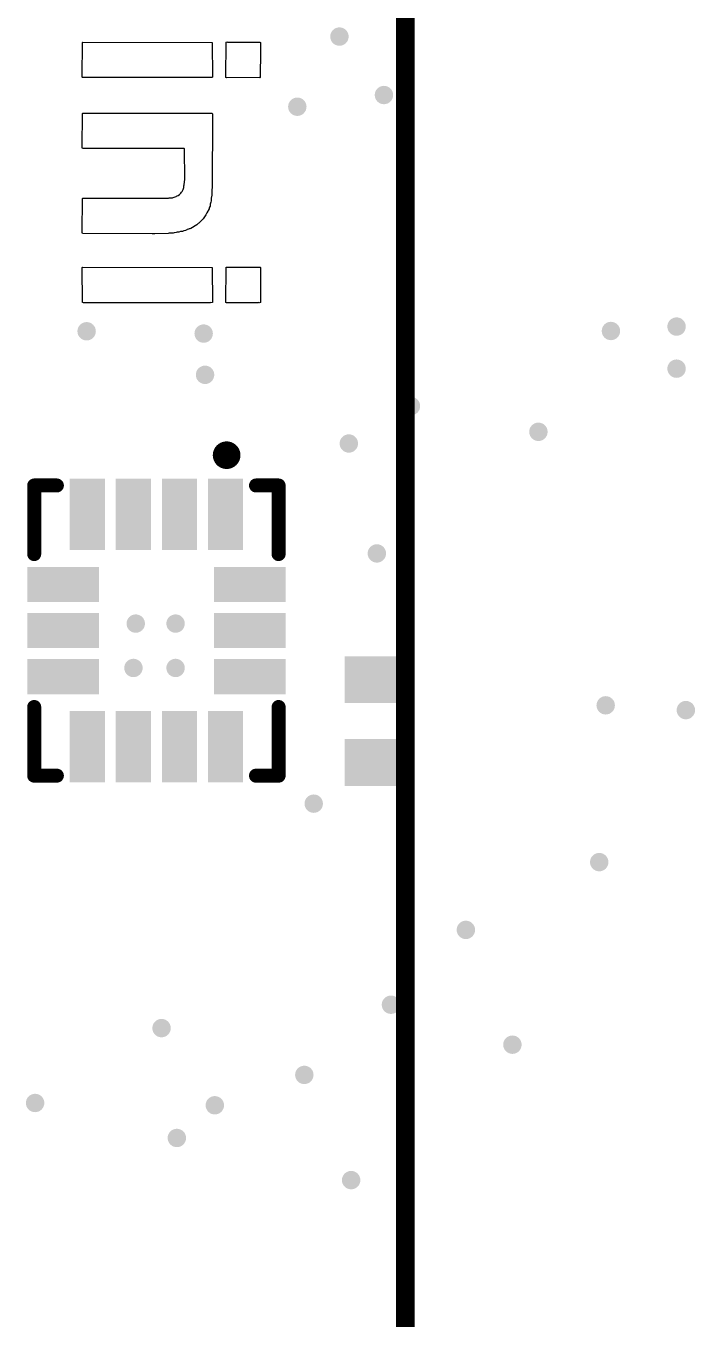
# Model space of a CAD drawing. Header units: inches. Extents: x -6.1 to 65.1, y -0.8 to 59.2.
# Drawn here: x 42.58 to 49.85, y 20.02 to 34.07 of the extents above; entities that cross this region are included whole.
import ezdxf

# ---------------------------------------------------------------- set-up
doc = ezdxf.new("R2010")
doc.units = ezdxf.units.IN
for name, color, linetype in [('Top Overlay', 2, 'Continuous'), ('Top Paste', 8, 'Continuous'), ('Via Holes', 16, 'Continuous')]:
    doc.layers.add(name, color=color, linetype=linetype)

# ---------------------------------------------------------------- blocks, each defined once
blk = doc.blocks.new('LGA_14_L3_0_W2_5_P0_50_TL_73')
at = {"layer": 'Top Paste'}
for points in [[(-0.691, 1.401), (-0.309, 1.401), (-0.309, 0.624), (-0.691, 0.624)], [(-0.191, 1.401), (0.191, 1.401), (0.191, 0.624), (-0.191, 0.624)], [(0.309, 1.401), (0.691, 1.401), (0.691, 0.624), (0.309, 0.624)], [(-1.65, 0.941), (-0.874, 0.941), (-0.874, 0.559), (-1.65, 0.559)], [(0.874, 0.941), (1.65, 0.941), (1.65, 0.559), (0.874, 0.559)], [(-1.65, 0.441), (-0.874, 0.441), (-0.874, 0.059), (-1.65, 0.059)], [(0.874, 0.441), (1.65, 0.441), (1.65, 0.059), (0.874, 0.059)], [(-1.65, -0.059), (-0.874, -0.059), (-0.874, -0.441), (-1.65, -0.441)], [(0.874, -0.059), (1.65, -0.059), (1.65, -0.441), (0.874, -0.441)], [(-1.65, -0.559), (-0.874, -0.559), (-0.874, -0.941), (-1.65, -0.941)], [(0.874, -0.559), (1.65, -0.559), (1.65, -0.941), (0.874, -0.941)], [(-0.691, -0.624), (-0.309, -0.624), (-0.309, -1.401), (-0.691, -1.401)], [(-0.191, -0.624), (0.191, -0.624), (0.191, -1.401), (-0.191, -1.401)], [(0.309, -0.624), (0.691, -0.624), (0.691, -1.401), (0.309, -1.401)]]:
    blk.add_hatch(color=8, dxfattribs=at).paths.add_polyline_path(points)
at = {"layer": 'Top Overlay', "const_width": 0.152}
for points in [[(-0.831, 1.326), (-1.576, 1.326)], [(-1.576, 1.081), (-1.576, 1.326)], [(1.576, 1.326), (0.83, 1.326)], [(1.576, 1.081), (1.576, 1.326)], [(-1.576, -1.326), (-1.576, -1.08)], [(1.576, -1.326), (1.576, -1.08)], [(-0.831, -1.326), (-1.576, -1.326)], [(1.576, -1.326), (0.83, -1.326)]]:
    blk.add_lwpolyline(points, dxfattribs=at)
at = {"layer": 'Top Overlay'}
for points, const_width in [([(-1.614, 1.326, 1), (-1.538, 1.326, 1)], 0.0762), ([(-1.614, 1.326, 1), (-1.538, 1.326, 1)], 0.0762), ([(-0.869, 1.326, 1), (-0.793, 1.326, 1)], 0.0762), ([(0.792, 1.326, 1), (0.868, 1.326, 1)], 0.0762), ([(1.538, 1.326, 1), (1.614, 1.326, 1)], 0.0762), ([(1.538, 1.326, 1), (1.614, 1.326, 1)], 0.0762), ([(-1.614, 1.081, 1), (-1.538, 1.081, 1)], 0.0762), ([(1.538, 1.081, 1), (1.614, 1.081, 1)], 0.0762), ([(-1.83, 0.762, 1), (-1.98, 0.762, 1)], 0.15), ([(-2.018, 0.762, 1), (-1.943, 0.762, 1)], 0.075), ([(-1.868, 0.762, 1), (-1.793, 0.762, 1)], 0.075), ([(-1.614, -1.08, 1), (-1.538, -1.08, 1)], 0.0762), ([(1.538, -1.08, 1), (1.614, -1.08, 1)], 0.0762), ([(-1.614, -1.326, 1), (-1.538, -1.326, 1)], 0.0762), ([(-1.614, -1.326, 1), (-1.538, -1.326, 1)], 0.0762), ([(-0.869, -1.326, 1), (-0.793, -1.326, 1)], 0.0762), ([(0.792, -1.326, 1), (0.868, -1.326, 1)], 0.0762), ([(1.538, -1.326, 1), (1.614, -1.326, 1)], 0.0762), ([(1.538, -1.326, 1), (1.614, -1.326, 1)], 0.0762)]:
    blk.add_lwpolyline(points, format="xyb", close=True, dxfattribs=dict(at, const_width=const_width))
blk = doc.blocks.new('R0402_97')
at = {"layer": 'Top Paste'}
for points in [[(-0.705, -0.35), (-0.705, 0.35), (-0.195, 0.35), (-0.195, -0.35)], [(0.195, -0.35), (0.195, 0.35), (0.705, 0.35), (0.705, -0.35)]]:
    blk.add_hatch(color=8, dxfattribs=at).paths.add_polyline_path(points)

msp = doc.modelspace()

# ---------------------------------------------------------------- hatches: boundary and pattern name
at = {"layer": 'Via Holes'}
h = msp.add_hatch(color=7, dxfattribs=at)
edge = h.paths.add_edge_path()
edge.add_arc((45.986, 33.952), 0.1, 0, 360)
h = msp.add_hatch(color=7, dxfattribs=at)
edge = h.paths.add_edge_path()
edge.add_arc((46.469, 33.317), 0.1, 0, 360)
h = msp.add_hatch(color=7, dxfattribs=at)
edge = h.paths.add_edge_path()
edge.add_arc((45.529, 33.19), 0.1, 0, 360)
h = msp.add_hatch(color=7, dxfattribs=at)
edge = h.paths.add_edge_path()
edge.add_arc((43.243, 30.751), 0.1, 0, 360)
h = msp.add_hatch(color=7, dxfattribs=at)
edge = h.paths.add_edge_path()
edge.add_arc((44.513, 30.726), 0.1, 0, 360)
h = msp.add_hatch(color=7, dxfattribs=at)
edge = h.paths.add_edge_path()
edge.add_arc((48.932, 30.754), 0.1, 0, 360)
h = msp.add_hatch(color=7, dxfattribs=at)
edge = h.paths.add_edge_path()
edge.add_arc((49.644, 30.802), 0.1, 0, 360)
h = msp.add_hatch(color=7, dxfattribs=at)
edge = h.paths.add_edge_path()
edge.add_arc((44.528, 30.278), 0.1, 0, 360)
h = msp.add_hatch(color=7, dxfattribs=at)
edge = h.paths.add_edge_path()
edge.add_arc((49.644, 30.345), 0.1, 0, 360)
h = msp.add_hatch(color=7, dxfattribs=at)
edge = h.paths.add_edge_path()
edge.add_arc((46.762, 29.938), 0.1, 0, 360)
h = msp.add_hatch(color=7, dxfattribs=at)
edge = h.paths.add_edge_path()
edge.add_arc((48.145, 29.659), 0.1, 0, 360)
h = msp.add_hatch(color=7, dxfattribs=at)
edge = h.paths.add_edge_path()
edge.add_arc((46.088, 29.532), 0.1, 0, 360)
h = msp.add_hatch(color=7, dxfattribs=at)
edge = h.paths.add_edge_path()
edge.add_arc((46.392, 28.338), 0.1, 0, 360)
h = msp.add_hatch(color=7, dxfattribs=at)
edge = h.paths.add_edge_path()
edge.add_arc((43.776, 27.576), 0.1, 0, 360)
h = msp.add_hatch(color=7, dxfattribs=at)
edge = h.paths.add_edge_path()
edge.add_arc((44.208, 27.576), 0.1, 0, 360)
h = msp.add_hatch(color=7, dxfattribs=at)
edge = h.paths.add_edge_path()
edge.add_arc((43.751, 27.094), 0.1, 0, 360)
h = msp.add_hatch(color=7, dxfattribs=at)
edge = h.paths.add_edge_path()
edge.add_arc((44.208, 27.094), 0.1, 0, 360)
h = msp.add_hatch(color=7, dxfattribs=at)
edge = h.paths.add_edge_path()
edge.add_arc((48.875, 26.688), 0.1, 0, 360)
h = msp.add_hatch(color=7, dxfattribs=at)
edge = h.paths.add_edge_path()
edge.add_arc((49.745, 26.636), 0.1, 0, 360)
h = msp.add_hatch(color=7, dxfattribs=at)
edge = h.paths.add_edge_path()
edge.add_arc((45.707, 25.62), 0.1, 0, 360)
h = msp.add_hatch(color=7, dxfattribs=at)
edge = h.paths.add_edge_path()
edge.add_arc((48.805, 24.985), 0.1, 0, 360)
h = msp.add_hatch(color=7, dxfattribs=at)
edge = h.paths.add_edge_path()
edge.add_arc((47.358, 24.249), 0.1, 0, 360)
h = msp.add_hatch(color=7, dxfattribs=at)
edge = h.paths.add_edge_path()
edge.add_arc((46.545, 23.436), 0.1, 0, 360)
h = msp.add_hatch(color=7, dxfattribs=at)
edge = h.paths.add_edge_path()
edge.add_arc((44.056, 23.182), 0.1, 0, 360)
h = msp.add_hatch(color=7, dxfattribs=at)
edge = h.paths.add_edge_path()
edge.add_arc((47.863, 23.002), 0.1, 0, 360)
h = msp.add_hatch(color=7, dxfattribs=at)
edge = h.paths.add_edge_path()
edge.add_arc((45.605, 22.674), 0.1, 0, 360)
h = msp.add_hatch(color=7, dxfattribs=at)
edge = h.paths.add_edge_path()
edge.add_arc((42.684, 22.369), 0.1, 0, 360)
h = msp.add_hatch(color=7, dxfattribs=at)
edge = h.paths.add_edge_path()
edge.add_arc((44.634, 22.344), 0.1, 0, 360)
h = msp.add_hatch(color=7, dxfattribs=at)
edge = h.paths.add_edge_path()
edge.add_arc((44.222, 21.989), 0.1, 0, 360)
h = msp.add_hatch(color=7, dxfattribs=at)
edge = h.paths.add_edge_path()
edge.add_arc((46.113, 21.531), 0.1, 0, 360)

# ---------------------------------------------------------------- linework, layer by layer
at = {"layer": 'Top Overlay'}
for p, q in [((43.196, 33.511), (43.198, 33.888)), ((43.198, 33.888), (43.202, 33.891)), ((43.202, 33.891), (44.606, 33.889)), ((44.606, 33.889), (44.607, 33.511)), ((44.754, 33.509), (44.756, 33.89)), ((44.756, 33.89), (44.764, 33.893)), ((44.764, 33.893), (44.77, 33.891)), ((44.77, 33.891), (45.123, 33.892)), ((45.123, 33.892), (45.129, 33.888)), ((45.129, 33.888), (45.131, 33.881)), ((45.131, 33.881), (45.129, 33.875)), ((45.129, 33.875), (45.129, 33.803)), ((45.129, 33.801), (45.127, 33.507)), ((45.129, 33.803), (45.129, 33.801)), ((43.199, 33.508), (43.196, 33.511)), ((43.903, 33.506), (43.199, 33.508)), ((43.905, 33.506), (43.903, 33.506)), ((44.602, 33.506), (43.905, 33.506)), ((44.607, 33.511), (44.602, 33.506)), ((44.761, 33.505), (44.754, 33.509)), ((45.115, 33.506), (44.761, 33.505)), ((45.122, 33.504), (45.115, 33.506)), ((45.127, 33.507), (45.122, 33.504)), ((43.196, 32.747), (43.198, 33.118)), ((43.198, 33.118), (43.202, 33.121)), ((43.202, 33.121), (44.604, 33.119)), ((44.604, 33.119), (44.607, 33.11)), ((44.607, 33.11), (44.605, 32.303)), ((43.199, 32.738), (43.196, 32.747)), ((44.302, 32.736), (43.199, 32.738)), ((44.305, 32.733), (44.302, 32.736)), ((44.307, 32.4), (44.305, 32.733)), ((44.295, 32.303), (44.297, 32.311)), ((44.297, 32.311), (44.299, 32.33)), ((44.299, 32.33), (44.303, 32.34)), ((44.303, 32.34), (44.305, 32.373)), ((44.305, 32.373), (44.307, 32.4)), ((43.196, 31.823), (43.198, 32.193)), ((43.198, 32.193), (43.202, 32.196)), ((43.202, 32.196), (44.133, 32.198)), ((44.133, 32.198), (44.139, 32.2)), ((44.139, 32.2), (44.176, 32.202)), ((44.176, 32.202), (44.182, 32.204)), ((44.182, 32.204), (44.193, 32.206)), ((44.193, 32.206), (44.213, 32.215)), ((44.213, 32.215), (44.217, 32.219)), ((44.217, 32.219), (44.226, 32.221)), ((44.226, 32.221), (44.236, 32.227)), ((44.236, 32.227), (44.251, 32.237)), ((44.251, 32.237), (44.255, 32.242)), ((44.255, 32.242), (44.259, 32.244)), ((44.259, 32.244), (44.266, 32.251)), ((44.266, 32.251), (44.272, 32.261)), ((44.272, 32.261), (44.276, 32.265)), ((44.276, 32.265), (44.278, 32.27)), ((44.278, 32.27), (44.287, 32.282)), ((44.287, 32.282), (44.289, 32.292)), ((44.289, 32.292), (44.295, 32.303)), ((44.593, 32.168), (44.59, 32.153)), ((44.596, 32.196), (44.593, 32.168)), ((44.599, 32.216), (44.596, 32.196)), ((44.601, 32.222), (44.599, 32.216)), ((44.603, 32.296), (44.601, 32.222)), ((44.605, 32.303), (44.603, 32.296)), ((44.547, 32.036), (44.537, 32.017)), ((44.571, 32.08), (44.547, 32.036)), ((44.574, 32.092), (44.571, 32.08)), ((44.576, 32.1), (44.574, 32.092)), ((44.582, 32.111), (44.576, 32.1)), ((44.585, 32.133), (44.582, 32.111)), ((44.587, 32.141), (44.585, 32.133)), ((44.59, 32.153), (44.587, 32.141)), ((44.422, 31.898), (44.391, 31.879)), ((44.437, 31.908), (44.422, 31.898)), ((44.447, 31.915), (44.437, 31.908)), ((44.455, 31.923), (44.447, 31.915)), ((44.46, 31.925), (44.455, 31.923)), ((44.489, 31.954), (44.46, 31.925)), ((44.493, 31.956), (44.489, 31.954)), ((44.494, 31.959), (44.493, 31.956)), ((44.497, 31.962), (44.494, 31.959)), ((44.506, 31.974), (44.497, 31.962)), ((44.537, 32.017), (44.506, 31.974)), ((43.199, 31.813), (43.196, 31.823)), ((43.953, 31.811), (43.199, 31.813)), ((43.955, 31.811), (43.953, 31.811)), ((43.984, 31.811), (43.955, 31.811)), ((44.128, 31.813), (43.984, 31.811)), ((44.137, 31.815), (44.128, 31.813)), ((44.182, 31.817), (44.137, 31.815)), ((44.191, 31.819), (44.182, 31.817)), ((44.215, 31.824), (44.191, 31.819)), ((44.224, 31.826), (44.215, 31.824)), ((44.244, 31.828), (44.224, 31.826)), ((44.262, 31.833), (44.244, 31.828)), ((44.282, 31.836), (44.262, 31.833)), ((44.296, 31.842), (44.282, 31.836)), ((44.315, 31.846), (44.296, 31.842)), ((44.329, 31.853), (44.315, 31.846)), ((44.333, 31.855), (44.329, 31.853)), ((44.35, 31.859), (44.333, 31.855)), ((44.354, 31.863), (44.35, 31.859)), ((44.362, 31.865), (44.354, 31.863)), ((44.373, 31.869), (44.362, 31.865)), ((44.391, 31.879), (44.373, 31.869)), ((43.196, 31.442), (43.202, 31.447)), ((43.197, 31.064), (43.196, 31.442)), ((43.202, 31.447), (44.606, 31.445)), ((44.606, 31.445), (44.607, 31.065)), ((44.754, 31.063), (44.756, 31.446)), ((44.756, 31.446), (45.126, 31.447)), ((45.126, 31.447), (45.129, 31.444)), ((45.129, 31.444), (45.131, 31.438)), ((45.131, 31.438), (45.129, 31.432)), ((45.129, 31.432), (45.13, 31.066)), ((43.202, 31.062), (43.197, 31.064)), ((43.208, 31.06), (43.202, 31.062)), ((43.219, 31.061), (43.208, 31.06)), ((44.354, 31.06), (43.219, 31.061)), ((44.356, 31.06), (44.354, 31.06)), ((44.577, 31.06), (44.356, 31.06)), ((44.584, 31.062), (44.577, 31.06)), ((44.59, 31.06), (44.584, 31.062)), ((44.604, 31.062), (44.59, 31.06)), ((44.607, 31.065), (44.604, 31.062)), ((44.76, 31.06), (44.754, 31.063)), ((44.769, 31.061), (44.76, 31.06)), ((44.849, 31.06), (44.769, 31.061)), ((44.851, 31.06), (44.849, 31.06)), ((45.103, 31.06), (44.851, 31.06)), ((45.109, 31.062), (45.103, 31.06)), ((45.12, 31.06), (45.109, 31.062)), ((45.128, 31.062), (45.12, 31.06)), ((45.13, 31.066), (45.128, 31.062))]:
    msp.add_line(p, q, dxfattribs=at)
at = {"layer": 'Top Overlay', "const_width": 0.203}
msp.add_lwpolyline([(46.7, 19.245), (46.7, 35.755)], dxfattribs=at)

# ---------------------------------------------------------------- block references
at = {"rotation": 270}
for name, p in [('LGA_14_L3_0_W2_5_P0_50_TL_73', (44, 27.5)), ('R0402_97', (46.392, 26.517))]:
    msp.add_blockref(name, p, dxfattribs=at)

doc.saveas('drawing.dxf')
